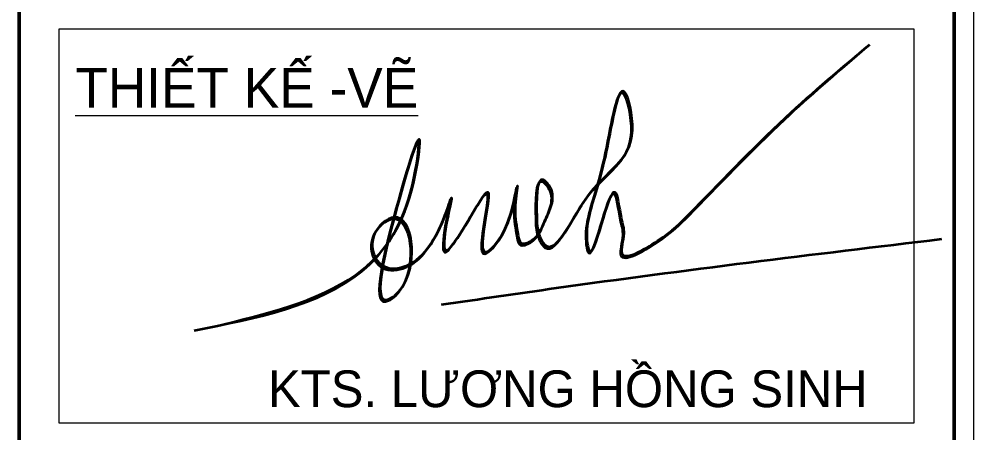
# Model space of a CAD drawing. Header units: millimetres. Extents: x 436341 to 470613, y 10679 to 34210.
# Drawn here: x 466243 to 470320, y 15971 to 17737 of the extents above; entities that cross this region are included whole.
import ezdxf

# ---------------------------------------------------------------- set-up
doc = ezdxf.new("R2010")
doc.units = ezdxf.units.MM
doc.header["$MEASUREMENT"] = 0
for name, color, linetype, lineweight in [('Ak_text', 7, 'Continuous', 9), ('DR-SECTION2', 2, 'Continuous', 35), ('DR_text', 7, 'Continuous', 9)]:
    doc.layers.add(name, color=color, linetype=linetype, lineweight=lineweight)
doc.styles.get("Standard").update_dxf_attribs({"font": ''})
doc.styles.get('Standard').set_extended_font_data('UTM Alter Gothic')

# ---------------------------------------------------------------- blocks, each defined once
blk = doc.blocks.new('KT1')
at = {"layer": 'Ak_text', "lineweight": 15}
for p, q in [((-999.9998955387127, 999.999954457031), (-999.9998955387127, 28699.99995112872)), ((-1299.999895502566, 9258.116614020386), (-5599.999894985973, 9258.116614020386)), ((-5599.999894985973, 9258.116614020386), (-5599.999894985973, 7278.863752533609)), ((-1299.999895502566, 7278.863752533609), (-1299.999895502566, 9258.116614020386)), ((-5599.999894985973, 7278.863752533609), (-1299.999895502566, 7278.863752533609))]:
    blk.add_line(p, q, dxfattribs=at)
at = {"layer": 'Ak_text', "color": 1, "linetype": 'Continuous', "lineweight": 50}
for p, q in [((-5799.99989496234, 1099.999954445011), (-5799.99989496234, 28599.99995114077)), ((-1099.999895526955, 1099.999954445011), (-1099.999895526955, 28599.99995114077))]:
    blk.add_line(p, q, dxfattribs=at)
at = {"layer": 'DR-SECTION2', "ltscale": 0.5}
for points in [[(-4773.944804224928, 7773.110575421524), (-4072.910784378808, 8049.489787641869), (-3817.865795296602, 8483.291405206153), (-3785.985164783706, 8698.20229164783), (-3909.522566754938, 8328.077987220677), (-3937.418132209321, 7902.236018666343), (-3865.686686043788, 7973.872980813394), (-3913.507631813452, 8312.158648848199), (-4017.292314311882, 8220.10998411868), (-3988.244466079501, 8082.230427736606), (-3758.089599328974, 8141.025912666562), (-3626.582012218059, 8403.694773872921), (-3649.222866683078, 8146.283505132698), (-3605.415817801535, 8196.282809591576), (-3442.703827631238, 8436.904493824331), (-3464.607324560624, 8240.032208558914), (-3461.478245710474, 8140.033579465162), (-3373.864092924792, 8221.28247190897), (-3295.617478607906, 8465.521431894405), (-3306.255872543363, 8354.675418379557), (-3290.732079145309, 8218.972421582366), (-3276.86275861079, 8183.782978432646), (-3224.001689896148, 8194.805356338664), (-3158.417255828259, 8288.765548218464), (-3126.667028819254, 8365.03049997009), (-3124.234700843503, 8449.698758393279), (-3164.20706136564, 8499.917783254568), (-3197.615723824871, 8317.76383939483), (-3186.738971130675, 8227.56639471867), (-3160.436749419532, 8177.658004872865), (-2952.649384978387, 8402.245708738294), (-2716.757974543711, 8749.40019208788), (-2757.435944574929, 8943.147524607848), (-2854.437333911585, 8615.027042440008), (-2932.664250146117, 8327.531006493882), (-2945.04873145638, 8197.71577400247), (-2935.446513452727, 8147.579796604041), (-2805.009453822087, 8439.252354622513), (-2773.199472296095, 8309.044893974395), (-2760.565023425195, 8230.657350322217), (-2769.952259976228, 8130.658721228465), (-2589.803835696934, 8194.150997100995), (-2428.882885384417, 8330.655959239448), (-1945.670940184718, 8814.170276274599), (-1522.705248815633, 9180.28927347211)], [(-4920.499935192915, 7743.694824164777), (-4077.910238537283, 8040.584139351195), (-3822.865249455252, 8474.385756915362), (-3790.984618942181, 8689.296643356836), (-3914.522020913471, 8319.172338929886), (-3942.417586367912, 7893.330370375406), (-3870.686140202262, 7964.96733252272), (-3918.507085971869, 8303.253000557379), (-4022.291768470357, 8211.204335827715), (-3993.243920238034, 8073.324779445902), (-3763.089053487391, 8132.120264375626), (-3631.58146637665, 8394.789125581956), (-3654.222320841494, 8137.377856841995), (-3610.41527196001, 8187.37716130061), (-3447.703281789712, 8427.99884553354), (-3469.606778719157, 8231.126560268094), (-3466.477699869007, 8131.127931174313), (-3378.863547083267, 8212.37682361815), (-3300.616932766439, 8456.61578360341), (-3311.255326701837, 8345.769770088737), (-3295.731533303842, 8210.0667732914), (-3281.862212769382, 8174.877330141826), (-3229.001144054564, 8185.899708047727), (-3163.416709986792, 8279.859899927615), (-3131.666482977671, 8356.124851679415), (-3129.234155002036, 8440.793110102284), (-3169.206515524114, 8491.012134963603), (-3202.615177983404, 8308.858191104155), (-3191.738425289208, 8218.66074642785), (-3165.436203578065, 8168.75235658219), (-2957.648839136862, 8393.340060447154), (-2721.757428702243, 8740.49454379706), (-2762.435398733403, 8934.241876316853), (-2859.436788069943, 8606.121394149042), (-2937.66370430465, 8318.625358202888), (-2950.048185614913, 8188.810125711534), (-2940.445967611086, 8138.674148313366), (-2810.008907980562, 8430.346706331664), (-2778.19892645457, 8300.139245683604), (-2765.564477583612, 8221.751702031252), (-2774.951714134644, 8121.753072937499), (-2594.803289855525, 8185.245348810204), (-2433.882339542892, 8321.750310948599), (-1950.670394343251, 8805.264627983459), (-1567.166762197434, 9143.278270092604)], [(-3676.871318647332, 7873.28989237397), (-3099.057683699692, 7957.055642685955), (-1160.586100473811, 8203.699199353214)]]:
    blk.add_spline(points, degree=3, dxfattribs=at)
at = {"layer": 'Ak_text'}
blk.add_text('%%UTHIẾT KẾ -VẼ', height=200, dxfattribs=at).set_placement((-5517.328943962037, 8863.186043729282))
at = {"layer": 'DR_text'}
blk.add_text('KTS. LƯƠNG HỒNG SINH', height=184.6153846225546, dxfattribs=at).set_placement((-4548.884851808342, 7358.200632351442))

msp = doc.modelspace()

# ---------------------------------------------------------------- block references
at = {"xscale": 0.8494816779204608, "yscale": 0.8494816779204608, "zscale": 0.8494816779204608}
msp.add_blockref('KT1', (471169.8720990119, 9829.930899336036, 61.90564350957847), dxfattribs=at)

doc.saveas('drawing.dxf')
